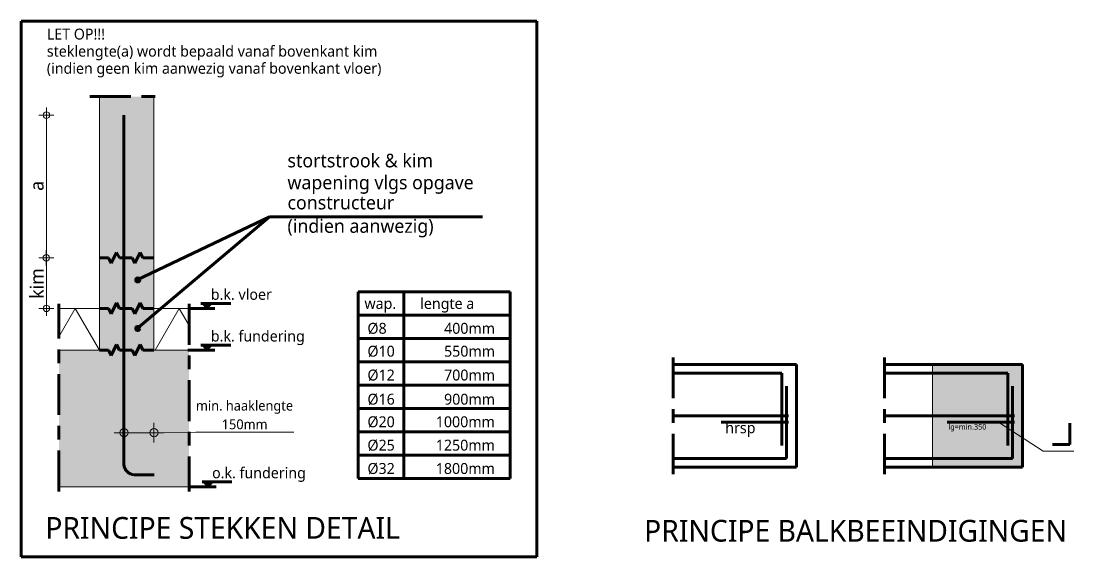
# Model space of a CAD drawing. Header units: millimetres. Extents: x 2215 to 2824, y 2037 to 2318.
# Drawn here: x 2215.1 to 2408.1, y 2037.5 to 2135.8 of the extents above; entities that cross this region are included whole.
import ezdxf

# ---------------------------------------------------------------- set-up
doc = ezdxf.new("R2010")
doc.units = ezdxf.units.MM
doc.linetypes.add('JECON_afbreeklijn', pattern=[14, 7.5, -2, 2.5, -2])
for name, color, linetype, lineweight in [('A-ANNO-DIMS', 211, 'Continuous', 13), ('A-ANNO-DIMS-1', 211, 'Continuous', 13), ('A-DETL', 90, 'Continuous', 13), ('A-DETL-GENF', 92, 'Continuous', 18), ('A-DETL-THIN', 151, 'Continuous', 18), ('G-ANNO-TEXT', 231, 'Continuous', 13), ('JECON_WapeningPrincipes_dwg', 8, 'Continuous', 13)]:
    doc.layers.add(name, color=color, linetype=linetype, lineweight=lineweight)
doc.styles.add('Segoe UI', font='segoeui.ttf', dxfattribs={"height": 2.5})
doc.styles.add('Segoe UI_1', font='segoeui.ttf', dxfattribs={"height": 2})
doc.styles.add('Segoe UI_2', font='segoeui.ttf', dxfattribs={"height": 3.979428})
doc.styles.add('Segoe UI_3', font='segoeui.ttf', dxfattribs={"height": 1})
doc.styles.add('Segoe UI_I', font='segoeui.ttf', dxfattribs={"height": 1.8})
doc.dimstyles.new('00_JECON_1_8mm__schuin_', dxfattribs={"dimscale": 304.8, "dimtxt": 1.885255, "dimasz": 0.004921, "dimexe": 0.005906, "dimexo": 0.0625, "dimgap": 0, "dimtad": 1, "dimdec": 6, "dimrnd": 1e-06, "dimdsep": 46, "dimtxsty": 'Segoe UI_I', "dimblk1": 'DOTBLANK', "dimblk2": 'DOTBLANK', "dimsah": 1, "dimcen": 0.09, "dimdle": 0.005906, "dimazin": 0, "dimtfac": 1, "dimtdec": 4, "dimtix": 1, "dimtmove": 1, "dimatfit": 3, "dimfxl": 0.005906, "dimfxlon": 1, "dimtvp": 1, "dimtolj": 1, "dimtzin": 0, "dimlwd": 18, "dimlwe": 18, "dimarcsym": 2})

# ---------------------------------------------------------------- blocks, each defined once
blk = doc.blocks.new('JECON_WapeningPrincipes_dwg_CIRKEL-4172212-Jecon principe wap stekken detail')
at = {"layer": 'JECON_WapeningPrincipes_dwg'}
for p, q in [((2219.76, 2093.75), (2219.76, 2090.96)), ((2218.37, 2092.36), (2221.16, 2092.36))]:
    blk.add_line(p, q, dxfattribs=at)
blk.add_circle((2219.76, 2092.36), 0.597, dxfattribs=at)
blk = doc.blocks.new('DIMBLOCK1-Jecon principe wap stekken detail')
at = {"layer": 'A-ANNO-DIMS-1', "lineweight": 18}
for p, q in [((2233.99, 2060.3), (2233.99, 2062.1)), ((2239.49, 2060.3), (2239.49, 2062.1)), ((2232.19, 2060.3), (2241.29, 2060.3)), ((2233.99, 2060.3), (2233.99, 2058.5)), ((2247.18, 2060.39), (2236.74, 2060.3)), ((2239.49, 2060.3), (2239.49, 2058.5)), ((2265.11, 2060.39), (2247.18, 2060.39))]:
    blk.add_line(p, q, dxfattribs=at)
for centre in [(2233.99, 2060.3), (2239.49, 2060.3)]:
    blk.add_circle(centre, 0.75, dxfattribs=at)
at = {"layer": 'A-ANNO-DIMS-1', "color": 0, "lineweight": 18, "char_height": 1.8, "attachment_point": 1, "line_spacing_factor": 1.142579, "style": 'Segoe UI_I'}
for s, insert, width in [('min. haaklengte', (2247.18, 2066.16), 21.5125), ('150mm', (2251.9, 2062.74), 10.2009)]:
    blk.add_mtext(s, dxfattribs=dict(at, insert=insert, width=width))
blk = doc.blocks.new('_DotBlank')
at = {"color": 0, "linetype": 'ByBlock', "lineweight": -2}
blk.add_line((-0.5, 0), (-1, 0), dxfattribs=at)
blk.add_circle((0, 0), 0.5, dxfattribs=at)

msp = doc.modelspace()

# ---------------------------------------------------------------- hatches: boundary and pattern name
at = {"layer": 'A-DETL-GENF'}
for color, points in [(9, [(2245.9319759, 2050.3852178), (2245.9319759, 2075.4556114), (2239.4829424, 2075.4556114), (2239.4829424, 2121.9190631), (2229.4829424, 2121.9190631), (2229.4829424, 2075.4556114), (2222.0554106, 2075.4556114), (2222.0554106, 2050.3852178)]), (2, [(2249.0010688, 2083.0961123), (2249.0010688, 2084.0056471), (2248.091534, 2084.0056471)]), (2, [(2249.0010688, 2083.0961123), (2249.9106036, 2084.0056471), (2249.0010688, 2084.0056471)]), (2, [(2249.0010688, 2075.4556114), (2249.0010688, 2076.3651462), (2248.091534, 2076.3651462)]), (2, [(2249.0010688, 2075.4556114), (2249.9106036, 2076.3651462), (2249.0010688, 2076.3651462)]), (9, [(2398.6853093, 2053.9889339), (2398.6853093, 2072.7917291), (2382.1684991, 2072.7917291), (2382.1684991, 2053.9889339)]), (2, [(2249.2266169, 2050.3852178), (2249.2266169, 2051.2947526), (2248.3170821, 2051.2947526)]), (2, [(2249.2266169, 2050.3852178), (2250.1361517, 2051.2947526), (2249.2266169, 2051.2947526)])]:
    msp.add_hatch(color=color, dxfattribs=at).paths.add_polyline_path(points)

# ---------------------------------------------------------------- linework, layer by layer
at = {"layer": 'A-DETL', "lineweight": 158}
for p, q in [((2215.1296247, 2037.5259587), (2215.1296247, 2135.7551715)), ((2215.1296247, 2135.7551715), (2309.6607263, 2135.7551715)), ((2309.6607263, 2135.7551715), (2309.6607263, 2037.5259587)), ((2236.385439, 2088.3050302), (2260.6590333, 2099.8711931)), ((2236.385439, 2079.3999544), (2260.6590333, 2099.8711931)), ((2260.6590333, 2099.8711931), (2299.7177991, 2099.8711931)), ((2229.4829424, 2092.3560456), (2231.1432522, 2092.3560456)), ((2231.1432522, 2092.3560456), (2231.6432513, 2091.3560452)), ((2231.6432513, 2091.3560452), (2232.6432495, 2093.3560461)), ((2232.6432495, 2093.3560461), (2233.1432486, 2092.3560456)), ((2233.1432486, 2092.3560456), (2235.4705339, 2092.3560456)), ((2235.4705339, 2092.3560456), (2235.970533, 2091.3560452)), ((2235.970533, 2091.3560452), (2236.9705312, 2093.3560461)), ((2236.9705312, 2093.3560461), (2237.4705303, 2092.3560456)), ((2237.4705303, 2092.3560456), (2239.4829424, 2092.3560456)), ((2304.7697382, 2086.110575), (2276.9031874, 2086.110575)), ((2276.9031874, 2086.110575), (2276.9031874, 2051.8746624)), ((2285.25677, 2086.110575), (2285.25677, 2051.8746624)), ((2304.7697382, 2051.8746624), (2304.7697382, 2086.110575)), ((2231.6432513, 2082.0961118), (2232.6432495, 2084.0961127)), ((2232.6432495, 2084.0961127), (2233.1432486, 2083.0961123)), ((2235.970533, 2082.0961118), (2236.9705312, 2084.0961127)), ((2236.9705312, 2084.0961127), (2237.4705303, 2083.0961123)), ((2253.5487427, 2084.0056471), (2248.091534, 2084.0056471)), ((2249.0010688, 2083.0961123), (2249.9106036, 2084.0056471)), ((2229.4829424, 2083.0961123), (2231.1432522, 2083.0961123)), ((2231.1432522, 2083.0961123), (2231.6432513, 2082.0961118)), ((2233.1432486, 2083.0961123), (2235.4705339, 2083.0961123)), ((2235.4705339, 2083.0961123), (2235.970533, 2082.0961118)), ((2237.4705303, 2083.0961123), (2239.4829424, 2083.0961123)), ((2245.7064278, 2083.0961123), (2250.668454, 2083.0961123)), ((2276.9031874, 2081.8310859), (2304.7697382, 2081.8310859)), ((2231.6432513, 2074.4556109), (2232.6432495, 2076.4556118)), ((2232.6432495, 2076.4556118), (2233.1432486, 2075.4556114)), ((2235.970533, 2074.4556109), (2236.9705312, 2076.4556118)), ((2236.9705312, 2076.4556118), (2237.4705303, 2075.4556114)), ((2253.5487427, 2076.3651462), (2248.091534, 2076.3651462)), ((2249.0010688, 2075.4556114), (2249.9106036, 2076.3651462)), ((2304.7697382, 2077.5515968), (2276.9031874, 2077.5515968)), ((2229.4829424, 2075.4556114), (2231.1432522, 2075.4556114)), ((2231.1432522, 2075.4556114), (2231.6432513, 2074.4556109)), ((2233.1432486, 2075.4556114), (2235.4705339, 2075.4556114)), ((2235.4705339, 2075.4556114), (2235.970533, 2074.4556109)), ((2237.4705303, 2075.4556114), (2239.4829424, 2075.4556114)), ((2245.7064278, 2075.4556114), (2250.668454, 2075.4556114)), ((2304.7697382, 2073.2721078), (2276.9031874, 2073.2721078)), ((2334.6636397, 2072.7917291), (2357.2653305, 2072.7917291)), ((2357.2653305, 2072.7917291), (2357.2653305, 2053.9889339)), ((2373.3524927, 2072.7917291), (2398.6853093, 2072.7917291)), ((2398.6853093, 2072.7917291), (2382.1684991, 2072.7917291)), ((2398.6853093, 2072.7917291), (2398.6853093, 2053.9889339)), ((2398.6853093, 2053.9889339), (2398.6853093, 2072.7917291)), ((2304.7697382, 2068.9926187), (2276.9031874, 2068.9926187)), ((2304.7697382, 2064.7131296), (2276.9031874, 2064.7131296)), ((2304.7697382, 2060.4336405), (2276.9031874, 2060.4336405)), ((2304.7697382, 2056.1541515), (2276.9031874, 2056.1541515)), ((2357.2653305, 2053.9889339), (2334.6636397, 2053.9889339)), ((2398.6853093, 2053.9889339), (2373.3524927, 2053.9889339)), ((2253.7742908, 2051.2947526), (2248.3170821, 2051.2947526)), ((2249.2266169, 2050.3852178), (2250.1361517, 2051.2947526)), ((2276.9031874, 2051.8746624), (2304.7697382, 2051.8746624)), ((2245.9319759, 2050.3852178), (2250.8940022, 2050.3852178)), ((2309.6607263, 2037.5259587), (2215.1296247, 2037.5259587))]:
    msp.add_line(p, q, dxfattribs=at)
at = {"layer": 'A-DETL', "linetype": 'JECON_afbreeklijn', "lineweight": 158}
for p, q in [((2227.7329424, 2121.9190631), (2241.2329424, 2121.9190631)), ((2222.0554106, 2049.5495381), (2222.0554106, 2083.9317921)), ((2245.9319759, 2083.9317921), (2245.9319759, 2049.5495381)), ((2334.6636397, 2074.1042291), (2334.6636397, 2052.6764339)), ((2373.3524927, 2074.1042291), (2373.3524927, 2052.6764339))]:
    msp.add_line(p, q, dxfattribs=at)
at = {"layer": 'A-DETL'}
for p, q in [((2219.7637714, 2118.5067647), (2219.7637714, 2092.3560456)), ((2219.7637714, 2092.3560456), (2219.7637714, 2083.0961123)), ((2222.0554106, 2083.0961123), (2229.4829424, 2083.0961123)), ((2225.0716971, 2083.0961123), (2222.0554106, 2077.8717508)), ((2229.4829424, 2075.4556114), (2225.0716971, 2083.0961123)), ((2239.4829424, 2083.0961123), (2245.9319759, 2083.0961123)), ((2239.7003916, 2075.4556114), (2244.1116369, 2083.0961123)), ((2244.1116369, 2083.0961123), (2245.9319759, 2079.9431926)), ((2394.273157, 2062.2248219), (2402.4197099, 2056.9424189)), ((2402.4197099, 2056.9424189), (2408.0858313, 2056.9424189))]:
    msp.add_line(p, q, dxfattribs=at)
at = {"layer": 'A-DETL', "lineweight": 200}
for p, q in [((2233.9936933, 2054.5150719), (2233.9936933, 2118.5067647)), ((2334.6636397, 2071.2274589), (2354.5367361, 2071.2274589)), ((2354.5367361, 2057.9772646), (2354.5367361, 2071.2274589)), ((2373.3524927, 2071.2274589), (2395.956715, 2071.2274589)), ((2395.956715, 2057.9772646), (2395.956715, 2071.2274589)), ((2355.389422, 2055.5532041), (2355.389422, 2068.8033984)), ((2396.8094008, 2055.5532041), (2396.8094008, 2068.8033984)), ((2355.7910887, 2063.3903315), (2334.6636397, 2063.3903315)), ((2397.2110675, 2063.3903315), (2373.3524927, 2063.3903315)), ((2355.7910887, 2062.2248219), (2343.4544741, 2062.2248219)), ((2397.2110675, 2062.2248219), (2384.874453, 2062.2248219)), ((2407.3401712, 2058.1131174), (2407.3401712, 2062.0212824)), ((2404.1311922, 2058.1131174), (2407.3401712, 2058.1131174)), ((2334.6636397, 2055.5532041), (2355.389422, 2055.5532041)), ((2373.3524927, 2055.5532041), (2396.8094008, 2055.5532041)), ((2235.9038185, 2052.6049467), (2239.4936933, 2052.6049467))]:
    msp.add_line(p, q, dxfattribs=at)
at = {"layer": 'A-DETL', "lineweight": 158}
for centre, start, end in [((2236.510439, 2088.3050302), 0, 180), ((2236.510439, 2088.3050302), 180, 0), ((2236.510439, 2079.3999544), 0, 180), ((2236.510439, 2079.3999544), 180, 0)]:
    msp.add_arc(centre, 0.375, start, end, dxfattribs=at)
at = {"layer": 'A-DETL', "lineweight": 200}
msp.add_arc((2235.9038185, 2054.5150719), 1.9101252, 180, 270, dxfattribs=at)
at = {"layer": 'A-DETL-THIN'}
for p, q in [((2229.4829424, 2075.4556114), (2229.4829424, 2121.9190631)), ((2239.4829424, 2075.4556114), (2239.4829424, 2121.9190631)), ((2276.9031874, 2086.110575), (2304.7697382, 2086.110575)), ((2276.9031874, 2051.8746624), (2276.9031874, 2086.110575)), ((2304.7697382, 2086.110575), (2304.7697382, 2051.8746624)), ((2222.0554106, 2075.4556114), (2229.4829424, 2075.4556114)), ((2239.4829424, 2075.4556114), (2245.9319759, 2075.4556114)), ((2398.6853093, 2072.7917291), (2382.1684991, 2072.7917291)), ((2382.1684991, 2072.7917291), (2382.1684991, 2053.9889339)), ((2382.1684991, 2072.7917291), (2382.1684991, 2053.9889339)), ((2382.1684991, 2072.7917291), (2382.1684991, 2053.9889339)), ((2398.6853093, 2053.9889339), (2398.6853093, 2072.7917291)), ((2382.1684991, 2053.9889339), (2398.6853093, 2053.9889339)), ((2382.1684991, 2053.9889339), (2398.6853093, 2053.9889339)), ((2304.7697382, 2051.8746624), (2276.9031874, 2051.8746624)), ((2304.7697382, 2051.8746624), (2276.9031874, 2051.8746624)), ((2222.0554106, 2050.3852178), (2245.9319759, 2050.3852178))]:
    msp.add_line(p, q, dxfattribs=at)

# ---------------------------------------------------------------- block references
at = {"layer": 'JECON_WapeningPrincipes_dwg', "rotation": 180}
for p in [(4439.5275428, 4210.8628103), (4439.5275428, 4175.4521579)]:
    msp.add_blockref('JECON_WapeningPrincipes_dwg_CIRKEL-4172212-Jecon principe wap stekken detail', p, dxfattribs=at)
at = {"layer": 'JECON_WapeningPrincipes_dwg'}
msp.add_blockref('JECON_WapeningPrincipes_dwg_CIRKEL-4172212-Jecon principe wap stekken detail', (0, 0), dxfattribs=at)

# ---------------------------------------------------------------- texts
at = {"layer": 'G-ANNO-TEXT', "color": 3, "char_height": 2, "attachment_point": 1, "style": 'Segoe UI_1'}
for s, insert, width in [('LET OP!!!', (2219.8572328, 2134.3687151), 13.54851875), ('steklengte(a) wordt bepaald vanaf bovenkant kim', (2219.8572328, 2131.2322855), 74.79744375)]:
    msp.add_mtext(s, dxfattribs=dict(at, insert=insert, width=width))
at = {"layer": 'G-ANNO-TEXT', "color": 2, "attachment_point": 1}
for s, insert, char_height, width, style in [('(indien geen kim aanwezig vanaf bovenkant vloer)', (2219.8572328, 2128.0958559), 2, 75.59913125, 'Segoe UI_1'), ('stortstrook & kim', (2263.9515644, 2111.4358857), 2.5, 32.8691875, 'Segoe UI'), ('wapening vlgs opgave', (2263.9515644, 2107.4182599), 2.5, 41.8480875, 'Segoe UI'), ('constructeur', (2263.9515644, 2103.7326855), 2.5, 23.32910625, 'Segoe UI'), ('(indien aanwezig)', (2263.9515644, 2099.4417441), 2.5, 32.8691875, 'Segoe UI'), ('b.k. vloer', (2249.9106036, 2086.6566175), 2, 13.54851875, 'Segoe UI_1'), ('b.k. fundering', (2249.9106036, 2079.0161166), 2, 20.6835375, 'Segoe UI_1'), ('hrsp', (2344.1857662, 2062.207663), 2, 6.5738375, 'Segoe UI_1'), ('lg=min.350', (2385.0768434, 2061.8769803), 1, 8.33755, 'Segoe UI_3'), ('o.k. fundering', (2250.1361517, 2053.9457231), 2, 20.6835375, 'Segoe UI_1')]:
    msp.add_mtext(s, dxfattribs=dict(at, insert=insert, char_height=char_height, width=width, style=style))
at = {"layer": 'G-ANNO-TEXT', "color": 142, "char_height": 2.5, "attachment_point": 1, "rotation": 90, "style": 'Segoe UI'}
for s, insert, width in [('a', (2216.7693441, 2104.6293616), 2.16455625), ('kim', (2216.7693441, 2084.8297251), 6.81434375)]:
    msp.add_mtext(s, dxfattribs=dict(at, insert=insert, width=width))
at = {"layer": 'G-ANNO-TEXT', "color": 142, "char_height": 2, "attachment_point": 1, "style": 'Segoe UI_1'}
for s, insert, width in [('wap.', (2278.0650728, 2084.9874393), 6.97468125), ('lengte a', (2288.2837621, 2084.986748), 12.18565), ('Ø8', (2278.6087205, 2080.4330138), 4.40928125), ('400mm', (2292.6523644, 2080.4323224), 11.46413125), ('Ø10', (2278.6087205, 2076.2385734), 6.2531625), ('550mm', (2292.6523644, 2076.2378821), 11.46413125), ('Ø12', (2278.6087205, 2071.8680061), 6.2531625), ('700mm', (2292.6523644, 2071.8673147), 11.46413125), ('Ø16', (2278.6087205, 2067.4368176), 6.2531625), ('900mm', (2292.6523644, 2067.4361262), 11.46413125), ('Ø20', (2278.6087205, 2063.3041344), 6.2531625), ('1000mm', (2291.1323644, 2063.3034431), 13.3080125), ('Ø25', (2278.6087205, 2059.0182008), 6.2531625), ('1250mm', (2291.1323644, 2059.0175094), 13.3080125), ('Ø32', (2278.6087205, 2054.7387117), 6.2531625), ('1800mm', (2291.1323644, 2054.7380203), 13.3080125)]:
    msp.add_mtext(s, dxfattribs=dict(at, insert=insert, width=width))
at = {"layer": 'G-ANNO-TEXT', "color": 4, "char_height": 3.979427547, "attachment_point": 1, "style": 'Segoe UI_2'}
for s, insert, width in [('PRINCIPE STEKKEN DETAIL', (2219.5751462, 2044.8413745), 80.40925625), ('PRINCIPE BALKBEEINDIGINGEN', (2329.3162616, 2044.3143279), 94.9198)]:
    msp.add_mtext(s, dxfattribs=dict(at, insert=insert, width=width))

# ---------------------------------------------------------------- dimensions: what is measured, and where the dimension line sits
at = {"layer": 'A-ANNO-DIMS', "lineweight": 18}
dim = msp.add_linear_dim(base=(2239.4936933, 2060.2980811), p1=(2233.9936933, 2062.0980811), p2=(2239.4936933, 2058.4980811), text='min. haaklengte\\X150mm', dimstyle='00_JECON_1_8mm__schuin_', override={"dimpost": '<>', "dimfxl": 6.573431}, dxfattribs=at)
dim.commit()
dim.dimension.update_dxf_attribs({"geometry": 'DIMBLOCK1-Jecon principe wap stekken detail', "text_midpoint": (2247.182325, 2063.7637894), "dimtype": 160})

doc.saveas('drawing.dxf')
